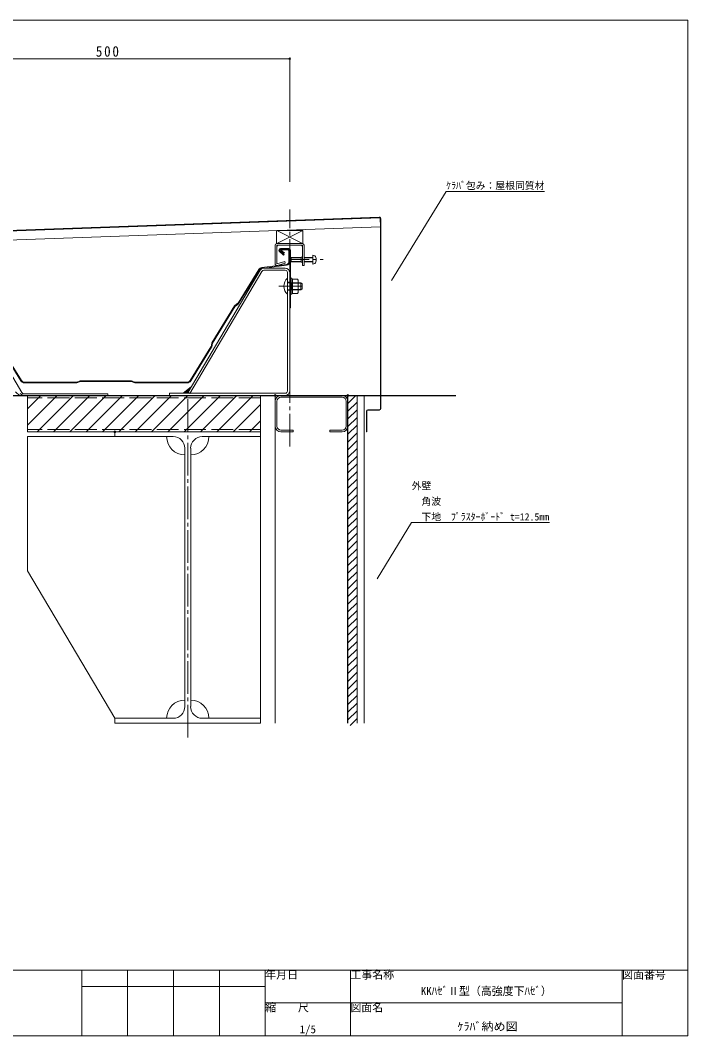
# Model space of a CAD drawing. Units: millimetres at full size, sheet at 1:5; details may follow other scales. Extents: x -3142 to 7368, y -2477 to 558.
# Drawn here: x 98 to 1015, y -837 to 558 of the extents above; entities that cross this region are included whole.
import ezdxf
from ezdxf.enums import TextEntityAlignment as Align

# ---------------------------------------------------------------- set-up
doc = ezdxf.new("R2010")
doc.units = ezdxf.units.MM
doc.header["$LTSCALE"] = 5
doc.header["$PDMODE"] = 32
doc.header["$PDSIZE"] = 2.5
for name, pattern in [('CHAIN1', [8, 5, -1, 1, -1]), ('CHAIN2', [12, 9, -1, 1, -1]), ('DASHED', [7.5, 6, -1.5]), ('USER1', [84, 63, -21])]:
    doc.linetypes.add(name, pattern=pattern)
doc.layers.add('0-0_0', color=7, linetype='Continuous', lineweight=18)
for name, color, linetype in [('0-1_LAYER001', 7, 'Continuous'), ('0-2_LAYER002', 7, 'Continuous'), ('0-4_LAYER004', 7, 'Continuous'), ('0-6_LAYER006', 4, 'Continuous')]:
    doc.layers.add(name, color=color, linetype=linetype)
doc.styles.add('ＭＳ ゴシック', font='')
doc.styles.get('ＭＳ ゴシック').set_extended_font_data('MS Gothic')

msp = doc.modelspace()

# ---------------------------------------------------------------- linework, layer by layer
at = {"layer": '0-0_0'}
for p, q in [((-945, 558.15), (1015, 558.15)), ((1015, 558.15), (1015, -836.85)), ((-31.656, 505.418), (468.344, 505.418)), ((454.13, 241.118), (459.787, 235.461)), ((467.044, 244.532), (455.544, 244.532)), ((467.044, 243.332), (455.544, 243.332)), ((469.544, 242.032), (469.544, 163.203)), ((328.852, 47.1), (427.604, 214.748)), ((430.189, 213.226), (331.437, 45.578)), ((462.344, 217.703), (432.774, 217.703)), ((462.344, 214.703), (432.774, 214.703)), ((465.344, 48.703), (465.344, 211.703)), ((468.344, 48.703), (468.344, 211.703)), ((11.087, 197.764), (100.552, 46.918)), ((471.144, 203.703), (472.044, 197.953)), ((472.044, 202.518), (472.044, 182.888)), ((472.044, 202.518), (479.285, 202.518)), ((472.044, 197.611), (479.632, 197.611)), ((480.044, 201.203), (479.285, 202.518)), ((480.044, 201.203), (480.044, 184.203)), ((483.844, 197.703), (480.044, 197.703)), ((483.844, 197.703), (483.844, 187.703)), ((483.844, 197.703), (485.344, 196.203)), ((485.344, 196.203), (485.344, 189.203)), ((471.144, 181.703), (469.544, 181.703)), ((471.144, 181.703), (472.044, 187.453)), ((472.044, 187.796), (479.632, 187.796)), ((472.044, 182.888), (479.285, 182.888)), ((480.044, 184.203), (479.285, 182.888)), ((483.844, 187.703), (480.044, 187.703)), ((483.844, 187.703), (485.344, 189.203)), ((218.569, 42.703), (100.894, 42.703)), ((103.563, 45.203), (218.569, 45.203)), ((108.379, 24.576), (126.505, 42.703)), ((108.379, 2.126), (148.955, 42.703)), ((108.379, 42.703), (428.37, 42.703)), ((121.407, -7.296), (171.406, 42.703)), ((143.857, -7.296), (193.856, 42.703)), ((166.307, -7.296), (216.306, 42.703)), ((188.757, -7.296), (238.756, 42.703)), ((211.207, -7.296), (261.206, 42.703)), ((218.569, 42.703), (218.569, 45.203)), ((233.657, -7.296), (283.656, 42.703)), ((256.107, -7.296), (306.106, 42.703)), ((278.557, -7.296), (328.556, 42.703)), ((301.007, -7.296), (351.006, 42.703)), ((462.344, 45.703), (303.344, 45.703)), ((322.176, 45.672), (333.194, 54.472)), ((323.457, -7.296), (373.456, 42.703)), ((331.437, 45.578), (328.852, 47.1)), ((345.907, -7.296), (395.906, 42.703)), ((368.357, -7.296), (418.356, 42.703)), ((428.37, -7.296), (428.37, 42.703)), ((456.37, 42.703), (540.37, 42.703)), ((390.807, -7.296), (428.37, 30.267)), ((448.37, 34.703), (448.37, 0.703)), ((450.67, 34.703), (450.67, 0.703)), ((456.37, 40.403), (540.37, 40.403)), ((546.07, 0.703), (546.07, 34.703)), ((548.37, 0.703), (548.37, 34.703)), ((413.257, -7.296), (428.37, 7.817)), ((328.373, -7.296), (108.379, -7.296)), ((108.379, -13.795), (108.379, -198.29)), ((228.375, -13.795), (108.379, -13.795)), ((428.37, -7.296), (228.375, -7.296)), ((228.375, -7.296), (428.37, -7.296)), ((228.375, -7.296), (228.375, -13.795)), ((228.375, -13.795), (308.373, -13.795)), ((428.37, -7.296), (328.373, -7.296)), ((348.372, -13.795), (428.37, -13.795)), ((428.37, -400.785), (428.37, -13.795)), ((456.37, -4.997), (473.37, -4.997)), ((456.37, -7.297), (473.37, -7.297)), ((473.37, -4.997), (473.37, -7.297)), ((540.37, -4.997), (523.37, -4.997)), ((523.37, -4.997), (523.37, -7.297)), ((540.37, -7.297), (523.37, -7.297)), ((324.373, -29.795), (324.373, -207.29)), ((332.373, -207.29), (332.373, -29.795)), ((228.375, -400.785), (108.379, -198.29)), ((324.373, -207.29), (324.373, -384.785)), ((332.373, -384.785), (332.373, -207.29)), ((308.373, -400.785), (228.375, -400.785)), ((228.375, -400.785), (228.375, -407.285)), ((428.37, -400.785), (348.372, -400.785)), ((428.37, -407.285), (428.37, -400.785)), ((228.375, -407.285), (328.373, -407.285)), ((328.373, -407.285), (428.37, -407.285)), ((-945, -746.85), (1015, -746.85)), ((182.781, -746.85), (182.781, -836.85)), ((245.781, -746.85), (245.781, -836.85)), ((308.782, -746.85), (308.782, -836.85)), ((371.782, -746.85), (371.782, -836.85)), ((434.781, -746.85), (434.781, -836.85)), ((551.78, -746.85), (551.78, -836.85)), ((925, -746.85), (925, -836.85)), ((434.781, -769.35), (182.781, -769.35)), ((434.781, -791.85), (925, -791.85)), ((1015, -836.85), (-945, -836.85))]:
    msp.add_line(p, q, dxfattribs=at)
at = {"layer": '0-0_0', "color": 4}
for p, q in [((468.344, 505.418), (468.344, 336.37)), ((683.413, 323.164), (608.37, 200.89)), ((818.413, 323.164), (683.413, 323.164)), ((428.37, -368.321), (428.37, 42.703)), ((448.37, -407.285), (448.37, 42.703)), ((548.37, 42.429), (548.644, 42.703)), ((548.37, 31.823), (559.25, 42.703)), ((560.87, 42.703), (560.87, -407.285)), ((570.87, 42.703), (570.87, -407.285)), ((548.37, 21.216), (560.87, 33.716)), ((548.37, 10.61), (560.87, 23.11)), ((548.37, 0.003), (560.87, 12.503)), ((548.37, -10.604), (560.87, 1.896)), ((548.37, -21.21), (560.87, -8.71)), ((548.37, -31.817), (560.87, -19.317)), ((548.37, -42.423), (560.87, -29.923)), ((548.37, -53.03), (560.87, -40.53)), ((548.37, -63.637), (560.87, -51.137)), ((548.37, -74.243), (560.87, -61.743)), ((548.37, -84.85), (560.87, -72.35)), ((548.37, -95.456), (560.87, -82.956)), ((548.37, -106.063), (560.87, -93.563)), ((548.37, -116.67), (560.87, -104.17)), ((548.37, -127.276), (560.87, -114.776)), ((548.37, -137.883), (560.87, -125.383)), ((548.37, -148.489), (560.87, -135.989)), ((588.37, -209.403), (635.892, -131.973)), ((825, -131.973), (635.892, -131.973)), ((548.37, -159.096), (560.87, -146.596)), ((548.37, -169.703), (560.87, -157.203)), ((548.37, -180.309), (560.87, -167.809)), ((548.37, -190.916), (560.87, -178.416)), ((548.37, -201.522), (560.87, -189.022)), ((548.37, -212.129), (560.87, -199.629)), ((548.37, -222.736), (560.87, -210.236)), ((548.37, -233.342), (560.87, -220.842)), ((548.37, -243.949), (560.87, -231.449)), ((548.37, -254.555), (560.87, -242.055)), ((548.37, -265.162), (560.87, -252.662)), ((548.37, -275.769), (560.87, -263.269)), ((548.37, -286.375), (560.87, -273.875)), ((548.37, -296.982), (560.87, -284.482)), ((548.37, -307.588), (560.87, -295.088)), ((548.37, -318.195), (560.87, -305.695)), ((548.37, -328.802), (560.87, -316.302)), ((548.37, -339.408), (560.87, -326.908)), ((548.37, -350.015), (560.87, -337.515)), ((548.37, -360.621), (560.87, -348.121)), ((548.37, -371.228), (560.87, -358.728)), ((548.37, -381.835), (560.87, -369.335)), ((548.37, -392.441), (560.87, -379.941)), ((548.37, -403.048), (560.87, -390.548)), ((551.555, -410.47), (560.87, -401.154))]:
    msp.add_line(p, q, dxfattribs=at)
at = {"layer": '0-0_0', "color": 4, "linetype": 'CHAIN2'}
for p, q in [((468.344, -27.364), (468.344, 298.137)), ((453.344, 192.703), (485.344, 192.703)), ((328.373, -427.284), (328.373, 42.703))]:
    msp.add_line(p, q, dxfattribs=at)
at = {"layer": '0-0_0', "color": 33}
for p, q in [((-56.254, 263.581), (592.434, 286.943)), ((592.434, 286.943), (592.884, 274.451)), ((-55.804, 251.089), (592.884, 274.451)), ((450.344, 251.318), (450.344, 269.318)), ((450.538, 269.318), (485.938, 269.318)), ((450.538, 269.318), (485.938, 251.318)), ((450.538, 251.318), (486.344, 269.318)), ((486.344, 251.318), (486.344, 269.318)), ((450.538, 251.318), (485.938, 251.318))]:
    msp.add_line(p, q, dxfattribs=at)
at = {"layer": '0-0_0', "color": 5}
for p, q in [((591.312, 287.903), (-55.155, 264.621)), ((591.33, 287.403), (-55.137, 264.122)), ((592.884, 24.703), (592.884, 285.904)), ((593.384, 24.703), (593.384, 285.904)), ((460.83, 238.382), (457.508, 240.3)), ((461.33, 239.248), (458.008, 241.166)), ((458.508, 244.032), (465.344, 244.032)), ((458.508, 243.032), (465.344, 243.032)), ((461.33, 239.248), (460.83, 238.382)), ((467.344, 226.563), (467.344, 241.032)), ((468.344, 241.032), (468.344, 226.563)), ((470.344, 232.318), (470.344, 226.318)), ((470.344, 232.318), (483.938, 232.318)), ((470.344, 231.918), (483.938, 231.918)), ((470.344, 226.718), (483.938, 226.718)), ((470.344, 226.318), (483.938, 226.318)), ((488.238, 232.318), (500.344, 232.318)), ((488.238, 231.918), (500.344, 231.918)), ((488.238, 226.718), (500.344, 226.718)), ((488.238, 226.318), (500.344, 226.318)), ((500.344, 235.318), (500.344, 223.318)), ((504.197, 229.818), (504.197, 228.818)), ((504.197, 229.818), (504.832, 229.818)), ((504.197, 228.818), (504.832, 228.818)), ((398.188, 168.967), (426.685, 215.064)), ((430.194, 218.388), (463.84, 222.594)), ((463.964, 221.602), (430.318, 217.396)), ((468.344, 217.703), (468.344, 211.703)), ((468.344, 197.703), (469.751, 196.891)), ((469.751, 197.703), (469.751, 187.703)), ((484.656, 196.891), (469.751, 196.891)), ((468.344, 187.703), (469.751, 188.515)), ((484.656, 188.515), (469.751, 188.515)), ((393.067, 166.236), (397.158, 169.34)), ((397.892, 168.642), (393.801, 165.538)), ((392.772, 165.911), (361.457, 115.256)), ((393.537, 165.247), (362.307, 114.73)), ((393.537, 165.247), (393.801, 165.538)), ((361.298, 114.847), (360.32, 109.64)), ((361.303, 109.455), (362.281, 114.662)), ((70.544, 109.046), (99.085, 62.877)), ((71.395, 109.572), (99.936, 63.403)), ((360.294, 109.572), (331.752, 63.403)), ((361.144, 109.046), (332.603, 62.877)), ((175.621, 61.032), (104.189, 61.032)), ((175.621, 60.032), (104.189, 60.032)), ((180.636, 62.952), (175.693, 61.046)), ((176.053, 60.113), (180.996, 62.019)), ((181.068, 63.032), (250.621, 63.032)), ((250.621, 62.032), (181.068, 62.032)), ((255.636, 60.113), (250.693, 62.019)), ((251.053, 62.952), (251.085, 62.939)), ((251.085, 62.939), (255.996, 61.046)), ((256.068, 61.032), (327.499, 61.032)), ((256.068, 60.032), (327.499, 60.032)), ((101.569, 45.203), (100.552, 46.918)), ((101.569, 45.203), (103.563, 45.203)), ((323.778, 45.672), (331.77, 52.055)), ((325.381, 45.672), (330.346, 49.638)), ((326.983, 45.672), (328.923, 47.221)), ((328.028, 45.703), (328.852, 47.1)), ((328.585, 45.672), (329.728, 46.584)), ((330.188, 45.672), (330.65, 46.041)), ((573.87, 21.203), (573.87, -7.297)), ((574.37, 21.203), (574.37, -7.297)), ((591.384, 23.203), (575.87, 23.203)), ((575.87, 22.703), (591.384, 22.703)), ((573.87, -7.297), (574.37, -7.297))]:
    msp.add_line(p, q, dxfattribs=at)
at = {"layer": '0-0_0', "color": 3}
for p, q in [((450.538, 251.318), (485.938, 251.318)), ((448.238, 249.018), (448.238, 223.618)), ((451.952, 249.018), (450.538, 247.603)), ((450.538, 249.018), (450.538, 223.618)), ((484.523, 249.018), (485.938, 247.603)), ((488.238, 249.018), (488.238, 221.318)), ((461.642, 226.593), (450.538, 223.618)), ((462.238, 224.371), (451.133, 221.396)), ((462.238, 224.371), (461.642, 226.593)), ((483.938, 232.818), (485.438, 232.818)), ((483.938, 232.818), (483.938, 225.818)), ((483.938, 225.818), (485.438, 225.818)), ((485.938, 221.318), (488.238, 221.318))]:
    msp.add_line(p, q, dxfattribs=at)
at = {"layer": '0-0_0', "linetype": 'CHAIN1'}
msp.add_line((470.044, 229.318), (514.544, 229.318), dxfattribs=at)
at = {"layer": '0-0_0', "color": 5, "linetype": 'USER1'}
for p, q in [((465.344, 198.203), (468.344, 198.203)), ((480.044, 197.703), (465.344, 197.703)), ((468.344, 200.203), (469.544, 200.203)), ((480.044, 187.703), (465.344, 187.703)), ((465.344, 187.203), (468.344, 187.203)), ((468.344, 185.203), (469.544, 185.203))]:
    msp.add_line(p, q, dxfattribs=at)
at = {"layer": '0-0_0', "linetype": 'DASHED'}
for p, q in [((428.37, 39.503), (108.379, 39.503)), ((428.37, -4.096), (108.379, -4.096))]:
    msp.add_line(p, q, dxfattribs=at)
at = {"layer": '0-0_0', "color": 3}
msp.add_lwpolyline([(450.538, 249.018), (485.938, 249.018), (485.938, 221.318)], dxfattribs=at)
at = {"layer": '0-0_0'}
for points in [[(454.979, 241.966), (460.635, 236.31), (459.787, 235.461)], [(468.344, 242.032), (468.344, 163.203), (469.544, 163.203)], [(471.144, 181.703), (471.144, 203.703), (469.544, 203.703)], [(428.37, -13.795), (428.37, -7.296), (108.379, -7.296), (108.379, 42.703)], [(462.344, 42.703), (303.344, 42.703), (303.344, 45.703)]]:
    msp.add_lwpolyline(points, dxfattribs=at)
at = {"layer": '0-0_0', "color": 5}
msp.add_lwpolyline([(397.158, 169.34), (397.423, 169.631), (425.834, 215.59)], dxfattribs=at)
for centre, radius, start, end in [((591.384, 285.904), 2, 0, 92.06255), ((591.384, 285.904), 1.5, 0, 92.06255), ((458.508, 242.032), 2, 90, 240), ((458.508, 242.032), 1, 90, 240), ((465.344, 241.032), 3, 0, 90), ((465.344, 241.032), 2, 0, 90), ((463.344, 226.563), 4, 277.12502, 360), ((463.344, 226.563), 5, 277.12502, 0), ((500.344, 231.099), 4.219, 17.94529, 90.00005), ((500.344, 227.536), 4.219, 269.99995, 342.05471), ((494.844, 229.318), 10, 2.86598, 17.94529), ((494.844, 229.318), 10, 342.05471, 357.13402), ((430.938, 212.435), 6, 97.12502, 148.27563), ((430.938, 212.435), 5, 97.12502, 148.27563), ((397.167, 169.598), 0.2, 307.18683, 328.27563), ((397.167, 169.598), 1.2, 307.18683, 328.27563), ((393.793, 165.28), 1.2, 127.18683, 148.27563), ((393.793, 165.28), 0.2, 127.18683, 148.27563), ((362.477, 114.625), 1.2, 148.27563, 169.36442), ((362.477, 114.625), 0.2, 148.27563, 169.36442), ((360.124, 109.677), 0.2, 328.27563, 349.36442), ((360.124, 109.677), 1.2, 328.27563, 349.36442), ((104.189, 66.032), 6, 211.72437, 270), ((104.189, 66.032), 5, 211.72437, 270), ((175.621, 61.232), 0.2, 270, 291.0888), ((175.621, 61.232), 1.2, 270, 291.0888), ((181.068, 61.832), 1.2, 90, 111.0888), ((181.068, 61.832), 0.2, 90, 111.0888), ((250.621, 61.832), 1.2, 68.9112, 90), ((250.621, 61.832), 0.2, 68.9112, 90), ((256.068, 61.232), 1.2, 248.9112, 270), ((256.068, 61.232), 0.2, 248.9112, 270), ((327.499, 66.032), 5, 270, 328.27563), ((327.499, 66.032), 6, 270, 328.27563), ((575.87, 21.203), 2, 90, 180), ((575.87, 21.203), 1.5, 90, 180), ((591.384, 24.703), 2, 270, 0), ((591.384, 24.703), 1.5, 270, 0)]:
    msp.add_arc(centre, radius, start, end, dxfattribs=at)
at = {"layer": '0-0_0', "color": 3}
for centre, radius, start, end in [((450.538, 249.018), 2.3, 90, 180), ((485.938, 249.018), 2.3, 0, 90), ((450.538, 223.618), 2.3, 180, 285), ((485.438, 233.318), 0.5, 270, 0), ((485.438, 225.318), 0.5, 0, 90)]:
    msp.add_arc(centre, radius, start, end, dxfattribs=at)
at = {"layer": '0-0_0'}
for centre, radius, start, end in [((455.544, 242.532), 2, 90, 225), ((455.544, 242.532), 0.8, 90, 225), ((467.044, 242.032), 2.5, 0, 90), ((467.044, 242.032), 1.3, 0, 90), ((432.774, 211.703), 6, 90, 149.5), ((432.774, 211.703), 3, 90, 149.5), ((462.344, 211.703), 6, 0, 90), ((462.344, 211.703), 3, 0, 90), ((474.944, 192.703), 14.6, 131.11209, 228.88791), ((474.478, 199.712), 5.566, 337.82073, 30.2784), ((450.599, 192.703), 29.445, 350.40598, 9.59402), ((474.478, 185.694), 5.566, 329.7216, 22.17927), ((100.894, 53.203), 10.5, 210.67157, 270), ((103.563, 48.703), 6, 210.67157, 270), ((103.563, 48.703), 3.5, 210.67157, 270), ((456.37, 34.703), 8, 90, 180), ((462.344, 48.703), 3, 270, 0), ((462.344, 48.703), 6, 270, 0), ((540.37, 34.703), 8, 0, 90), ((456.37, 34.703), 5.7, 90, 180), ((540.37, 34.703), 5.7, 0, 90), ((456.37, 0.703), 8, 180, 270), ((456.37, 0.703), 5.7, 180, 270), ((540.37, 0.703), 5.7, 270, 0), ((540.37, 0.703), 8, 270, 0), ((324.373, -13.795), 24.999, 180, 270), ((308.373, -29.795), 16, 0, 90), ((348.372, -29.795), 16, 90, 180), ((332.373, -13.795), 24.999, 270, 0), ((324.373, -400.785), 24.999, 90, 180), ((332.373, -400.785), 24.999, 0, 90), ((308.373, -384.785), 16, 270, 0), ((348.372, -384.785), 16, 180, 270)]:
    msp.add_arc(centre, radius, start, end, dxfattribs=at)
at = {"layer": '0-0_0', "color": 6}
msp.add_point((468.344, 505.418), dxfattribs=at)
at = {"layer": '0-0_0'}
for p in [(448.37, 42.703), (228.375, -7.296)]:
    msp.add_point(p, dxfattribs=at)
at = {"layer": '0-0_0', "color": 4}
msp.add_point((548.37, 42.703), dxfattribs=at)
at = {"layer": '0-4_LAYER004'}
msp.add_line((-781.881, 42.703), (696.745, 42.703), dxfattribs=at)
at = {"layer": '0-6_LAYER006'}
for p, q in [((548.37, 42.703), (560.87, 42.703)), ((548.37, -407.285), (548.37, 42.703))]:
    msp.add_line(p, q, dxfattribs=at)

# ---------------------------------------------------------------- texts
at = {"layer": '0-0_0', "style": 'ＭＳ ゴシック'}
for s, p in [('年月日', (434.781, -761.85)), ('工事名称', (551.78, -761.85)), ('図面番号', (925, -761.85)), ('KKﾊｾﾞⅡ型（高強度下ﾊｾﾞ）', (648.39, -784.35)), ('縮\u3000\u3000尺', (434.782, -806.85)), ('図面名', (551.78, -806.85)), ('1/5', (482.031, -836.85))]:
    msp.add_text(s, height=11, dxfattribs=at).set_placement(p, align=Align.BOTTOM_LEFT)
at = {"layer": '0-0_0', "insert": (202.094, 507.918), "char_height": 14.66, "attachment_point": 7, "style": 'ＭＳ ゴシック'}
msp.add_mtext('\\T1.27;\\W0.9;500', dxfattribs=at)
at = {"layer": '0-1_LAYER001', "style": 'ＭＳ ゴシック'}
for s, p in [('ｹﾗﾊﾞ包み：屋根同質材', (683.413, 323.164)), ('外壁', (635.892, -89.4)), ('\u3000角波', (635.892, -110.687)), ('\u3000下地\u3000ﾌﾟﾗｽﾀｰﾎﾞｰﾄﾞ t=12.5mm', (635.892, -131.973))]:
    msp.add_text(s, height=9.897, dxfattribs=at).set_placement(p, align=Align.BOTTOM_LEFT)
at = {"layer": '0-2_LAYER002', "style": 'ＭＳ ゴシック', "width": 1.1}
msp.add_text('ｹﾗﾊﾞ納め図', height=11, dxfattribs=at).set_placement((698.89, -833.1), align=Align.BOTTOM_LEFT)

doc.saveas('drawing.dxf')
